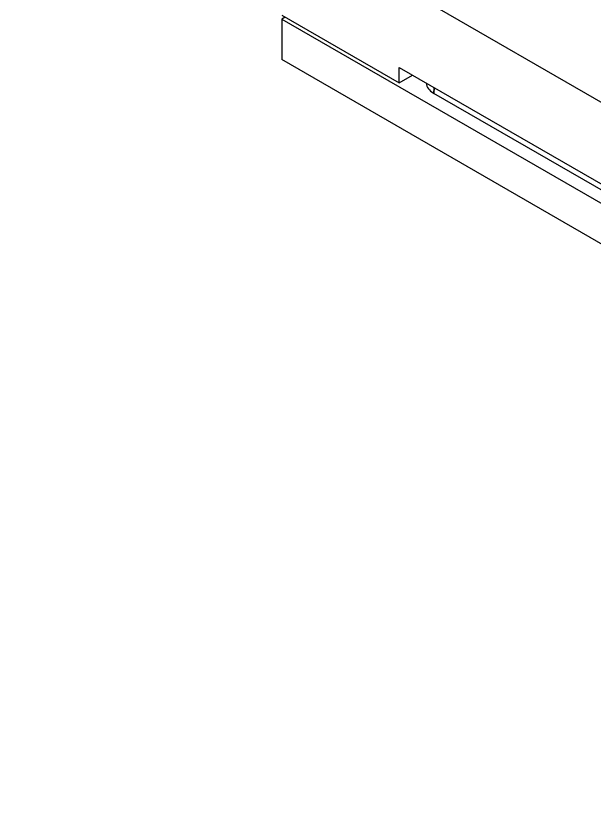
# Model space of a CAD drawing. Header units: millimetres. Extents: x 101 to 3000, y 150 to 4305.
# Drawn here: x 1763.4 to 1850.9, y 1130.2 to 1251.6 of the extents above; entities that cross this region are included whole.
import ezdxf

# ---------------------------------------------------------------- set-up
doc = ezdxf.new("R2010")
doc.units = ezdxf.units.MM
doc.header["$LTSCALE"] = 15
doc.layers.add('_Sichtbarkanten', color=7, linetype='Continuous', lineweight=25)
doc.layers.add('Sichtbar schmal (ISO)', color=7, linetype='Continuous', lineweight=35)

msp = doc.modelspace()

# ---------------------------------------------------------------- linework, layer by layer
at = {"layer": '_Sichtbarkanten'}
for p, q in [((1536.04, 1420.93), (2013.34, 1145.37)), ((1803.6, 1251.77), (1821.36, 1241.51)), ((1804.12, 1251.47), (1803.59, 1251.16)), ((1803.59, 1251.16), (1803.59, 1245.04)), ((1803.59, 1251.16), (2002.47, 1136.33)), ((2002.47, 1130.21), (1803.59, 1245.04)), ((1821.36, 1241.51), (1821.36, 1243.84)), ((1821.36, 1243.84), (1855.3, 1224.24)), ((1821.36, 1241.51), (1823.38, 1242.67)), ((1852.55, 1224.92), (1826.56, 1239.92))]:
    msp.add_line(p, q, dxfattribs=at)
msp.add_ellipse((1829.22, 1241.45), major_axis=(-3.75, 0), ratio=0.576647, start_param=6.275518, end_param=7.067974, dxfattribs=at)
at = {"layer": 'Sichtbar schmal (ISO)'}
msp.add_line((1826.56, 1239.92), (1826.62, 1240.8), dxfattribs=at)

doc.saveas('drawing.dxf')
